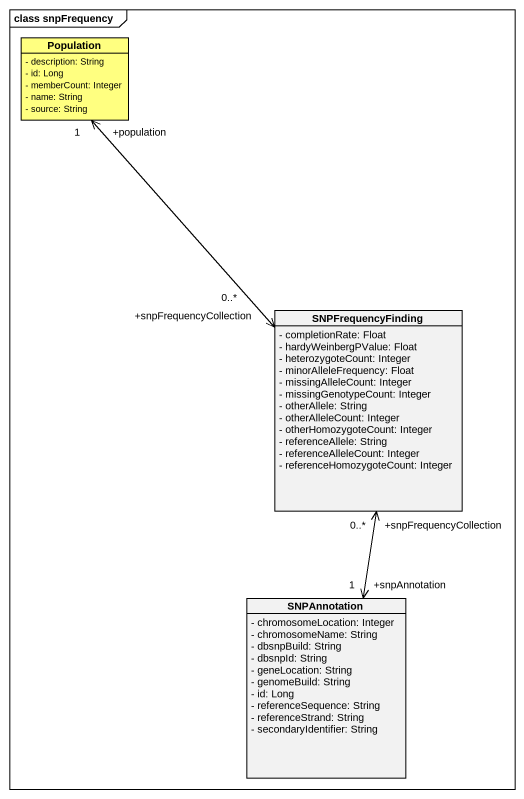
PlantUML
@startuml
mainframe class snpFrequency
hide circle
hide empty members
skinparam classAttributeIconSize 0
class Population #FFFF80 {
  - description: String
  - id: Long
  - memberCount: Integer
  - name: String
  - source: String
}
class SNPFrequencyFinding {
  - completionRate: Float
  - hardyWeinbergPValue: Float
  - heterozygoteCount: Integer
  - minorAlleleFrequency: Float
  - missingAlleleCount: Integer
  - missingGenotypeCount: Integer
  - otherAllele: String
  - otherAlleleCount: Integer
  - otherHomozygoteCount: Integer
  - referenceAllele: String
  - referenceAlleleCount: Integer
  - referenceHomozygoteCount: Integer
}
class SNPAnnotation {
  - chromosomeLocation: Integer
  - chromosomeName: String
  - dbsnpBuild: String
  - dbsnpId: String
  - geneLocation: String
  - genomeBuild: String
  - id: Long
  - referenceSequence: String
  - referenceStrand: String
  - secondaryIdentifier: String
}
Population "+population\n1" <--> "+snpFrequencyCollection\n0..*" SNPFrequencyFinding
SNPFrequencyFinding "+snpFrequencyCollection\n0..*" <--> "+snpAnnotation\n1" SNPAnnotation
@enduml
